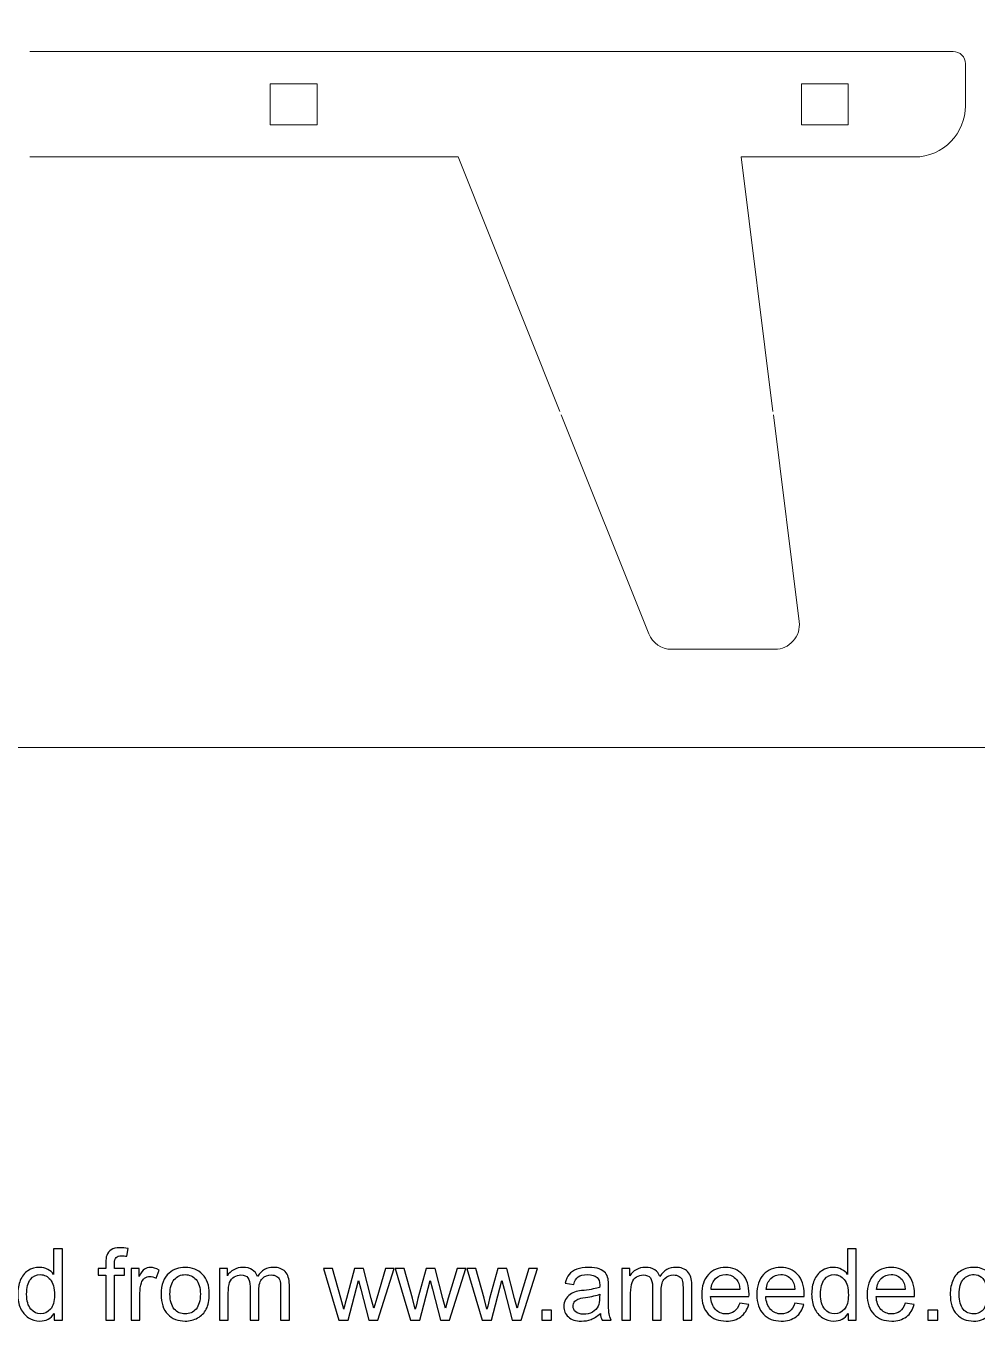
# Model space of a CAD drawing. Header units: millimetres. Extents: x -258 to 317, y -174 to 169.
# Drawn here: x 149.9 to 231.1, y -174.4 to -63.9 of the extents above; entities that cross this region are included whole.
import ezdxf

# ---------------------------------------------------------------- set-up
doc = ezdxf.new("R2010")
doc.units = ezdxf.units.MM
doc.header["$MEASUREMENT"] = 0
doc.layers.add('Layer 1', color=7, linetype='Continuous')

msp = doc.modelspace()

# ---------------------------------------------------------------- linework, layer by layer
at = {"layer": 'Layer 1', "color": 240, "lineweight": 9}
msp.add_open_spline([(69.4089, 168.5291), (69.4089, 168.5291), (309.409, 168.5291), (309.409, 168.5291), (309.409, 168.5291), (313.8151, 168.5291), (317.4089, 164.9319), (317.4089, 160.5291), (317.4089, 160.5291), (317.4089, 160.5291), (317.4089, -117.4709), (317.4089, -117.4709), (317.4089, -117.4709), (317.4089, -121.8737), (313.8117, -125.4709), (309.409, -125.4709), (309.409, -125.4709), (309.409, -125.4709), (69.4089, -125.4709), (69.4089, -125.4709), (69.4089, -125.4709), (65.0062, -125.4709), (61.409, -121.8771), (61.409, -117.4709), (61.409, -117.4709), (61.409, -117.4709), (61.409, 160.5291), (61.409, 160.5291), (61.409, 160.5291), (61.409, 164.9353), (65.0027, 168.5291), (69.4089, 168.5291)], degree=3, knots=[0, 0, 0, 0, 0.11111111, 0.11111111, 0.11111111, 0.11111111, 0.22222222, 0.22222222, 0.22222222, 0.22222222, 0.33333333, 0.33333333, 0.33333333, 0.33333333, 0.44444444, 0.44444444, 0.44444444, 0.44444444, 0.55555556, 0.55555556, 0.55555556, 0.55555556, 0.66666667, 0.66666667, 0.66666667, 0.66666667, 0.77777778, 0.77777778, 0.77777778, 0.77777778, 1, 1, 1, 1], dxfattribs=at)
at = {"layer": 'Layer 1', "color": 250, "lineweight": 9}
for points, knots in [([(213.6549, -96.8019), (213.6549, -96.8019), (210.9431, -75.107), (210.9431, -75.107), (210.9431, -75.107), (210.9431, -75.107), (225.717, -75.107), (225.717, -75.107), (225.717, -75.107), (228.2416, -75.107), (230.0885, -73.0483), (230.0885, -70.7354), (230.0885, -70.7354), (230.0885, -70.7354), (230.0885, -67.1566), (230.0885, -67.1566), (230.0885, -67.1566), (230.0885, -66.5784), (229.6163, -66.1067), (229.0387, -66.1067), (229.0387, -66.1067), (229.0387, -66.1067), (150.2385, -66.1067), (150.2385, -66.1067)], [0, 0, 0, 0, 0.14285714, 0.14285714, 0.14285714, 0.14285714, 0.28571429, 0.28571429, 0.28571429, 0.28571429, 0.42857143, 0.42857143, 0.42857143, 0.42857143, 0.57142857, 0.57142857, 0.57142857, 0.57142857, 0.71428571, 0.71428571, 0.71428571, 0.71428571, 1, 1, 1, 1]), ([(170.7551, -68.8568), (170.7551, -68.8568), (174.7551, -68.8568), (174.7551, -68.8568), (174.7551, -68.8568), (174.7551, -68.8568), (174.7551, -72.3568), (174.7551, -72.3568), (174.7551, -72.3568), (174.7551, -72.3568), (170.7551, -72.3568), (170.7551, -72.3568), (170.7551, -72.3568), (170.7551, -72.3568), (170.7551, -68.8568), (170.7551, -68.8568)], [0, 0, 0, 0, 0.2, 0.2, 0.2, 0.2, 0.4, 0.4, 0.4, 0.4, 0.6, 0.6, 0.6, 0.6, 1, 1, 1, 1]), ([(216.0886, -68.8568), (216.0886, -68.8568), (220.0886, -68.8568), (220.0886, -68.8568), (220.0886, -68.8568), (220.0886, -68.8568), (220.0886, -72.3568), (220.0886, -72.3568), (220.0886, -72.3568), (220.0886, -72.3568), (216.0886, -72.3568), (216.0886, -72.3568), (216.0886, -72.3568), (216.0886, -72.3568), (216.0886, -68.8568), (216.0886, -68.8568)], [0, 0, 0, 0, 0.2, 0.2, 0.2, 0.2, 0.4, 0.4, 0.4, 0.4, 0.6, 0.6, 0.6, 0.6, 1, 1, 1, 1]), ([(150.2385, -75.107), (150.2385, -75.107), (186.7963, -75.107), (186.7963, -75.107), (186.7963, -75.107), (186.7963, -75.107), (195.474, -96.8019), (195.474, -96.8019)], [0, 0, 0, 0, 0.33333333, 0.33333333, 0.33333333, 0.33333333, 1, 1, 1, 1]), ([(195.594, -97.1019), (195.594, -97.1019), (203.0659, -115.782), (203.0659, -115.782), (203.0659, -115.782), (203.3913, -116.5956), (204.1391, -117.1019), (205.0155, -117.1019), (205.0155, -117.1019), (205.0155, -117.1019), (213.8138, -117.1019), (213.8138, -117.1019), (213.8138, -117.1019), (214.4378, -117.1019), (214.9749, -116.8595), (215.388, -116.3917), (215.388, -116.3917), (215.801, -115.9239), (215.9747, -115.3609), (215.8974, -114.7416), (215.8974, -114.7416), (215.8974, -114.7416), (213.6924, -97.1019), (213.6924, -97.1019)], [0, 0, 0, 0, 0.14285714, 0.14285714, 0.14285714, 0.14285714, 0.28571429, 0.28571429, 0.28571429, 0.28571429, 0.42857143, 0.42857143, 0.42857143, 0.42857143, 0.57142857, 0.57142857, 0.57142857, 0.57142857, 0.71428571, 0.71428571, 0.71428571, 0.71428571, 1, 1, 1, 1])]:
    msp.add_open_spline(points, degree=3, knots=knots, dxfattribs=at)
at = {"layer": 'Layer 1', "color": 250}
for points, knots in [([(152.3224, -174.3111), (152.3224, -174.3111), (152.3224, -173.7537), (152.3224, -173.7537), (152.3224, -173.7537), (152.0445, -174.1869), (151.6352, -174.4042), (151.0948, -174.4042), (151.0948, -174.4042), (150.7448, -174.4042), (150.4231, -174.3083), (150.131, -174.115), (150.131, -174.115), (149.8375, -173.923), (149.6103, -173.6535), (149.448, -173.3092), (149.448, -173.3092), (149.2871, -172.9635), (149.2067, -172.567), (149.2067, -172.1182), (149.2067, -172.1182), (149.2067, -171.6808), (149.2801, -171.2843), (149.4254, -170.9272), (149.4254, -170.9272), (149.5722, -170.5716), (149.7909, -170.2979), (150.083, -170.1088), (150.083, -170.1088), (150.3737, -169.9183), (150.7011, -169.8237), (151.0609, -169.8237), (151.0609, -169.8237), (151.3262, -169.8237), (151.5619, -169.8802), (151.7679, -169.9917), (151.7679, -169.9917), (151.9739, -170.1032), (152.1418, -170.2499), (152.2716, -170.4291), (152.2716, -170.4291), (152.2716, -170.4291), (152.2716, -168.2489), (152.2716, -168.2489), (152.2716, -168.2489), (152.2716, -168.2489), (153.0167, -168.2489), (153.0167, -168.2489), (153.0167, -168.2489), (153.0167, -168.2489), (153.0167, -174.3111), (153.0167, -174.3111), (153.0167, -174.3111), (153.0167, -174.3111), (152.3224, -174.3111), (152.3224, -174.3111)], [0, 0, 0, 0, 0.06666667, 0.06666667, 0.06666667, 0.06666667, 0.13333333, 0.13333333, 0.13333333, 0.13333333, 0.2, 0.2, 0.2, 0.2, 0.26666667, 0.26666667, 0.26666667, 0.26666667, 0.33333333, 0.33333333, 0.33333333, 0.33333333, 0.4, 0.4, 0.4, 0.4, 0.46666667, 0.46666667, 0.46666667, 0.46666667, 0.53333333, 0.53333333, 0.53333333, 0.53333333, 0.6, 0.6, 0.6, 0.6, 0.66666667, 0.66666667, 0.66666667, 0.66666667, 0.73333333, 0.73333333, 0.73333333, 0.73333333, 0.8, 0.8, 0.8, 0.8, 0.86666667, 0.86666667, 0.86666667, 0.86666667, 1, 1, 1, 1]), ([(156.7251, -174.3111), (156.7251, -174.3111), (156.7251, -170.4926), (156.7251, -170.4926), (156.7251, -170.4926), (156.7251, -170.4926), (156.0647, -170.4926), (156.0647, -170.4926), (156.0647, -170.4926), (156.0647, -170.4926), (156.0647, -169.9169), (156.0647, -169.9169), (156.0647, -169.9169), (156.0647, -169.9169), (156.7251, -169.9169), (156.7251, -169.9169), (156.7251, -169.9169), (156.7251, -169.9169), (156.7251, -169.4512), (156.7251, -169.4512), (156.7251, -169.4512), (156.7251, -169.1563), (156.7505, -168.9376), (156.8027, -168.795), (156.8027, -168.795), (156.8747, -168.6031), (156.9989, -168.4465), (157.1795, -168.3266), (157.1795, -168.3266), (157.3587, -168.2066), (157.6113, -168.1473), (157.9358, -168.1473), (157.9358, -168.1473), (158.1461, -168.1473), (158.3775, -168.1727), (158.6315, -168.2221), (158.6315, -168.2221), (158.6315, -168.2221), (158.52, -168.8741), (158.52, -168.8741), (158.52, -168.8741), (158.3648, -168.8473), (158.2195, -168.8331), (158.0812, -168.8331), (158.0812, -168.8331), (157.8554, -168.8331), (157.696, -168.8811), (157.6014, -168.9771), (157.6014, -168.9771), (157.5083, -169.073), (157.4617, -169.2522), (157.4617, -169.5147), (157.4617, -169.5147), (157.4617, -169.5147), (157.4617, -169.9169), (157.4617, -169.9169), (157.4617, -169.9169), (157.4617, -169.9169), (158.3168, -169.9169), (158.3168, -169.9169), (158.3168, -169.9169), (158.3168, -169.9169), (158.3168, -170.4926), (158.3168, -170.4926), (158.3168, -170.4926), (158.3168, -170.4926), (157.4702, -170.4926), (157.4702, -170.4926), (157.4702, -170.4926), (157.4702, -170.4926), (157.4702, -174.3111), (157.4702, -174.3111), (157.4702, -174.3111), (157.4702, -174.3111), (156.7251, -174.3111), (156.7251, -174.3111)], [0, 0, 0, 0, 0.05, 0.05, 0.05, 0.05, 0.1, 0.1, 0.1, 0.1, 0.15, 0.15, 0.15, 0.15, 0.2, 0.2, 0.2, 0.2, 0.25, 0.25, 0.25, 0.25, 0.3, 0.3, 0.3, 0.3, 0.35, 0.35, 0.35, 0.35, 0.4, 0.4, 0.4, 0.4, 0.45, 0.45, 0.45, 0.45, 0.5, 0.5, 0.5, 0.5, 0.55, 0.55, 0.55, 0.55, 0.6, 0.6, 0.6, 0.6, 0.65, 0.65, 0.65, 0.65, 0.7, 0.7, 0.7, 0.7, 0.75, 0.75, 0.75, 0.75, 0.8, 0.8, 0.8, 0.8, 0.85, 0.85, 0.85, 0.85, 0.9, 0.9, 0.9, 0.9, 1, 1, 1, 1]), ([(220.0772, -174.3111), (220.0772, -174.3111), (220.0772, -173.7537), (220.0772, -173.7537), (220.0772, -173.7537), (219.7993, -174.1869), (219.39, -174.4042), (218.8496, -174.4042), (218.8496, -174.4042), (218.4996, -174.4042), (218.1779, -174.3083), (217.8858, -174.115), (217.8858, -174.115), (217.5923, -173.923), (217.3651, -173.6535), (217.2028, -173.3092), (217.2028, -173.3092), (217.0419, -172.9635), (216.9615, -172.567), (216.9615, -172.1182), (216.9615, -172.1182), (216.9615, -171.6808), (217.0349, -171.2843), (217.1802, -170.9272), (217.1802, -170.9272), (217.327, -170.5716), (217.5457, -170.2979), (217.8378, -170.1088), (217.8378, -170.1088), (218.1285, -169.9183), (218.4559, -169.8237), (218.8157, -169.8237), (218.8157, -169.8237), (219.081, -169.8237), (219.3167, -169.8802), (219.5227, -169.9917), (219.5227, -169.9917), (219.7287, -170.1032), (219.8966, -170.2499), (220.0264, -170.4291), (220.0264, -170.4291), (220.0264, -170.4291), (220.0264, -168.2489), (220.0264, -168.2489), (220.0264, -168.2489), (220.0264, -168.2489), (220.7715, -168.2489), (220.7715, -168.2489), (220.7715, -168.2489), (220.7715, -168.2489), (220.7715, -174.3111), (220.7715, -174.3111), (220.7715, -174.3111), (220.7715, -174.3111), (220.0772, -174.3111), (220.0772, -174.3111)], [0, 0, 0, 0, 0.06666667, 0.06666667, 0.06666667, 0.06666667, 0.13333333, 0.13333333, 0.13333333, 0.13333333, 0.2, 0.2, 0.2, 0.2, 0.26666667, 0.26666667, 0.26666667, 0.26666667, 0.33333333, 0.33333333, 0.33333333, 0.33333333, 0.4, 0.4, 0.4, 0.4, 0.46666667, 0.46666667, 0.46666667, 0.46666667, 0.53333333, 0.53333333, 0.53333333, 0.53333333, 0.6, 0.6, 0.6, 0.6, 0.66666667, 0.66666667, 0.66666667, 0.66666667, 0.73333333, 0.73333333, 0.73333333, 0.73333333, 0.8, 0.8, 0.8, 0.8, 0.86666667, 0.86666667, 0.86666667, 0.86666667, 1, 1, 1, 1]), ([(158.8911, -174.3111), (158.8911, -174.3111), (158.8911, -169.9169), (158.8911, -169.9169), (158.8911, -169.9169), (158.8911, -169.9169), (159.56, -169.9169), (159.56, -169.9169), (159.56, -169.9169), (159.56, -169.9169), (159.56, -170.59), (159.56, -170.59), (159.56, -170.59), (159.7307, -170.2781), (159.8888, -170.0721), (160.0341, -169.9733), (160.0341, -169.9733), (160.1795, -169.8731), (160.3389, -169.8237), (160.5125, -169.8237), (160.5125, -169.8237), (160.7637, -169.8237), (161.0191, -169.9028), (161.2787, -170.0594), (161.2787, -170.0594), (161.2787, -170.0594), (161.0135, -170.7466), (161.0135, -170.7466), (161.0135, -170.7466), (160.8328, -170.645), (160.6522, -170.5942), (160.4716, -170.5942), (160.4716, -170.5942), (160.3093, -170.5942), (160.164, -170.6436), (160.0356, -170.741), (160.0356, -170.741), (159.9071, -170.8383), (159.8154, -170.9738), (159.7604, -171.1474), (159.7604, -171.1474), (159.6771, -171.4113), (159.6362, -171.7005), (159.6362, -172.0152), (159.6362, -172.0152), (159.6362, -172.0152), (159.6362, -174.3111), (159.6362, -174.3111), (159.6362, -174.3111), (159.6362, -174.3111), (158.8911, -174.3111), (158.8911, -174.3111)], [0, 0, 0, 0, 0.07142857, 0.07142857, 0.07142857, 0.07142857, 0.14285714, 0.14285714, 0.14285714, 0.14285714, 0.21428571, 0.21428571, 0.21428571, 0.21428571, 0.28571429, 0.28571429, 0.28571429, 0.28571429, 0.35714286, 0.35714286, 0.35714286, 0.35714286, 0.42857143, 0.42857143, 0.42857143, 0.42857143, 0.5, 0.5, 0.5, 0.5, 0.57142857, 0.57142857, 0.57142857, 0.57142857, 0.64285714, 0.64285714, 0.64285714, 0.64285714, 0.71428571, 0.71428571, 0.71428571, 0.71428571, 0.78571429, 0.78571429, 0.78571429, 0.78571429, 0.85714286, 0.85714286, 0.85714286, 0.85714286, 1, 1, 1, 1]), ([(161.4396, -172.114), (161.4396, -171.3026), (161.6654, -170.7015), (162.1183, -170.3106), (162.1183, -170.3106), (162.4951, -169.986), (162.9566, -169.8237), (163.4998, -169.8237), (163.4998, -169.8237), (164.1024, -169.8237), (164.5963, -170.0213), (164.9801, -170.4164), (164.9801, -170.4164), (165.3625, -170.8101), (165.5544, -171.3562), (165.5544, -172.0519), (165.5544, -172.0519), (165.5544, -172.6163), (165.4698, -173.0594), (165.3004, -173.3826), (165.3004, -173.3826), (165.1311, -173.7057), (164.8841, -173.9569), (164.5596, -174.1361), (164.5596, -174.1361), (164.2364, -174.3153), (163.8822, -174.4042), (163.4998, -174.4042), (163.4998, -174.4042), (162.8846, -174.4042), (162.3879, -174.2081), (162.0083, -173.8144), (162.0083, -173.8144), (161.6287, -173.4207), (161.4396, -172.8534), (161.4396, -172.114)], [0, 0, 0, 0, 0.1, 0.1, 0.1, 0.1, 0.2, 0.2, 0.2, 0.2, 0.3, 0.3, 0.3, 0.3, 0.4, 0.4, 0.4, 0.4, 0.5, 0.5, 0.5, 0.5, 0.6, 0.6, 0.6, 0.6, 0.7, 0.7, 0.7, 0.7, 0.8, 0.8, 0.8, 0.8, 1, 1, 1, 1]), ([(166.4279, -174.3111), (166.4279, -174.3111), (166.4279, -169.9169), (166.4279, -169.9169), (166.4279, -169.9169), (166.4279, -169.9169), (167.0968, -169.9169), (167.0968, -169.9169), (167.0968, -169.9169), (167.0968, -169.9169), (167.0968, -170.5378), (167.0968, -170.5378), (167.0968, -170.5378), (167.2336, -170.3233), (167.4171, -170.1497), (167.6457, -170.0199), (167.6457, -170.0199), (167.8743, -169.8887), (168.1339, -169.8237), (168.426, -169.8237), (168.426, -169.8237), (168.7506, -169.8237), (169.0173, -169.8915), (169.2247, -170.0255), (169.2247, -170.0255), (169.4322, -170.161), (169.5789, -170.3487), (169.6636, -170.5914), (169.6636, -170.5914), (170.0135, -170.0792), (170.4665, -169.8237), (171.0253, -169.8237), (171.0253, -169.8237), (171.4628, -169.8237), (171.8, -169.9437), (172.0343, -170.185), (172.0343, -170.185), (172.2699, -170.4263), (172.3885, -170.7974), (172.3885, -171.2984), (172.3885, -171.2984), (172.3885, -171.2984), (172.3885, -174.3111), (172.3885, -174.3111), (172.3885, -174.3111), (172.3885, -174.3111), (171.6434, -174.3111), (171.6434, -174.3111), (171.6434, -174.3111), (171.6434, -174.3111), (171.6434, -171.5453), (171.6434, -171.5453), (171.6434, -171.5453), (171.6434, -171.249), (171.618, -171.0345), (171.57, -170.9033), (171.57, -170.9033), (171.522, -170.772), (171.4345, -170.6676), (171.3061, -170.5872), (171.3061, -170.5872), (171.1791, -170.5067), (171.0296, -170.4672), (170.8588, -170.4672), (170.8588, -170.4672), (170.5484, -170.4672), (170.2915, -170.5702), (170.0869, -170.7748), (170.0869, -170.7748), (169.8823, -170.9809), (169.7807, -171.3097), (169.7807, -171.7612), (169.7807, -171.7612), (169.7807, -171.7612), (169.7807, -174.3111), (169.7807, -174.3111), (169.7807, -174.3111), (169.7807, -174.3111), (169.0356, -174.3111), (169.0356, -174.3111), (169.0356, -174.3111), (169.0356, -174.3111), (169.0356, -171.4592), (169.0356, -171.4592), (169.0356, -171.4592), (169.0356, -171.129), (168.975, -170.8807), (168.8536, -170.7156), (168.8536, -170.7156), (168.7323, -170.5505), (168.5333, -170.4672), (168.2581, -170.4672), (168.2581, -170.4672), (168.0493, -170.4672), (167.856, -170.5223), (167.6782, -170.6323), (167.6782, -170.6323), (167.5004, -170.7424), (167.3719, -170.9033), (167.2915, -171.1163), (167.2915, -171.1163), (167.2125, -171.328), (167.173, -171.6342), (167.173, -172.0336), (167.173, -172.0336), (167.173, -172.0336), (167.173, -174.3111), (167.173, -174.3111), (167.173, -174.3111), (167.173, -174.3111), (166.4279, -174.3111), (166.4279, -174.3111)], [0, 0, 0, 0, 0.03448276, 0.03448276, 0.03448276, 0.03448276, 0.06896552, 0.06896552, 0.06896552, 0.06896552, 0.10344828, 0.10344828, 0.10344828, 0.10344828, 0.13793103, 0.13793103, 0.13793103, 0.13793103, 0.17241379, 0.17241379, 0.17241379, 0.17241379, 0.20689655, 0.20689655, 0.20689655, 0.20689655, 0.24137931, 0.24137931, 0.24137931, 0.24137931, 0.27586207, 0.27586207, 0.27586207, 0.27586207, 0.31034483, 0.31034483, 0.31034483, 0.31034483, 0.34482759, 0.34482759, 0.34482759, 0.34482759, 0.37931034, 0.37931034, 0.37931034, 0.37931034, 0.4137931, 0.4137931, 0.4137931, 0.4137931, 0.44827586, 0.44827586, 0.44827586, 0.44827586, 0.48275862, 0.48275862, 0.48275862, 0.48275862, 0.51724138, 0.51724138, 0.51724138, 0.51724138, 0.55172414, 0.55172414, 0.55172414, 0.55172414, 0.5862069, 0.5862069, 0.5862069, 0.5862069, 0.62068966, 0.62068966, 0.62068966, 0.62068966, 0.65517241, 0.65517241, 0.65517241, 0.65517241, 0.68965517, 0.68965517, 0.68965517, 0.68965517, 0.72413793, 0.72413793, 0.72413793, 0.72413793, 0.75862069, 0.75862069, 0.75862069, 0.75862069, 0.79310345, 0.79310345, 0.79310345, 0.79310345, 0.82758621, 0.82758621, 0.82758621, 0.82758621, 0.86206897, 0.86206897, 0.86206897, 0.86206897, 0.89655172, 0.89655172, 0.89655172, 0.89655172, 0.93103448, 0.93103448, 0.93103448, 0.93103448, 1, 1, 1, 1]), ([(176.6232, -174.3111), (176.6232, -174.3111), (175.2954, -169.9169), (175.2954, -169.9169), (175.2954, -169.9169), (175.2954, -169.9169), (176.0743, -169.9169), (176.0743, -169.9169), (176.0743, -169.9169), (176.0743, -169.9169), (176.7756, -172.4527), (176.7756, -172.4527), (176.7756, -172.4527), (176.7756, -172.4527), (177.024, -173.3967), (177.024, -173.3967), (177.024, -173.3967), (177.0339, -173.3501), (177.1101, -173.0482), (177.2512, -172.4908), (177.2512, -172.4908), (177.2512, -172.4908), (177.9469, -169.9169), (177.9469, -169.9169), (177.9469, -169.9169), (177.9469, -169.9169), (178.7103, -169.9169), (178.7103, -169.9169), (178.7103, -169.9169), (178.7103, -169.9169), (179.3721, -172.4682), (179.3721, -172.4682), (179.3721, -172.4682), (179.3721, -172.4682), (179.588, -173.305), (179.588, -173.305), (179.588, -173.305), (179.588, -173.305), (179.8406, -172.4569), (179.8406, -172.4569), (179.8406, -172.4569), (179.8406, -172.4569), (180.5998, -169.9169), (180.5998, -169.9169), (180.5998, -169.9169), (180.5998, -169.9169), (181.3237, -169.9169), (181.3237, -169.9169), (181.3237, -169.9169), (181.3237, -169.9169), (179.945, -174.3111), (179.945, -174.3111), (179.945, -174.3111), (179.945, -174.3111), (179.1745, -174.3111), (179.1745, -174.3111), (179.1745, -174.3111), (179.1745, -174.3111), (178.4774, -171.6822), (178.4774, -171.6822), (178.4774, -171.6822), (178.4774, -171.6822), (178.301, -170.9301), (178.301, -170.9301), (178.301, -170.9301), (178.301, -170.9301), (177.412, -174.3111), (177.412, -174.3111), (177.412, -174.3111), (177.412, -174.3111), (176.6232, -174.3111), (176.6232, -174.3111)], [0, 0, 0, 0, 0.05263158, 0.05263158, 0.05263158, 0.05263158, 0.10526316, 0.10526316, 0.10526316, 0.10526316, 0.15789474, 0.15789474, 0.15789474, 0.15789474, 0.21052632, 0.21052632, 0.21052632, 0.21052632, 0.26315789, 0.26315789, 0.26315789, 0.26315789, 0.31578947, 0.31578947, 0.31578947, 0.31578947, 0.36842105, 0.36842105, 0.36842105, 0.36842105, 0.42105263, 0.42105263, 0.42105263, 0.42105263, 0.47368421, 0.47368421, 0.47368421, 0.47368421, 0.52631579, 0.52631579, 0.52631579, 0.52631579, 0.57894737, 0.57894737, 0.57894737, 0.57894737, 0.63157895, 0.63157895, 0.63157895, 0.63157895, 0.68421053, 0.68421053, 0.68421053, 0.68421053, 0.73684211, 0.73684211, 0.73684211, 0.73684211, 0.78947368, 0.78947368, 0.78947368, 0.78947368, 0.84210526, 0.84210526, 0.84210526, 0.84210526, 0.89473684, 0.89473684, 0.89473684, 0.89473684, 1, 1, 1, 1]), ([(182.7376, -174.3111), (182.7376, -174.3111), (181.4098, -169.9169), (181.4098, -169.9169), (181.4098, -169.9169), (181.4098, -169.9169), (182.1887, -169.9169), (182.1887, -169.9169), (182.1887, -169.9169), (182.1887, -169.9169), (182.89, -172.4527), (182.89, -172.4527), (182.89, -172.4527), (182.89, -172.4527), (183.1384, -173.3967), (183.1384, -173.3967), (183.1384, -173.3967), (183.1483, -173.3501), (183.2245, -173.0482), (183.3656, -172.4908), (183.3656, -172.4908), (183.3656, -172.4908), (184.0613, -169.9169), (184.0613, -169.9169), (184.0613, -169.9169), (184.0613, -169.9169), (184.8247, -169.9169), (184.8247, -169.9169), (184.8247, -169.9169), (184.8247, -169.9169), (185.4865, -172.4682), (185.4865, -172.4682), (185.4865, -172.4682), (185.4865, -172.4682), (185.7024, -173.305), (185.7024, -173.305), (185.7024, -173.305), (185.7024, -173.305), (185.955, -172.4569), (185.955, -172.4569), (185.955, -172.4569), (185.955, -172.4569), (186.7142, -169.9169), (186.7142, -169.9169), (186.7142, -169.9169), (186.7142, -169.9169), (187.4381, -169.9169), (187.4381, -169.9169), (187.4381, -169.9169), (187.4381, -169.9169), (186.0594, -174.3111), (186.0594, -174.3111), (186.0594, -174.3111), (186.0594, -174.3111), (185.2889, -174.3111), (185.2889, -174.3111), (185.2889, -174.3111), (185.2889, -174.3111), (184.5918, -171.6822), (184.5918, -171.6822), (184.5918, -171.6822), (184.5918, -171.6822), (184.4154, -170.9301), (184.4154, -170.9301), (184.4154, -170.9301), (184.4154, -170.9301), (183.5264, -174.3111), (183.5264, -174.3111), (183.5264, -174.3111), (183.5264, -174.3111), (182.7376, -174.3111), (182.7376, -174.3111)], [0, 0, 0, 0, 0.05263158, 0.05263158, 0.05263158, 0.05263158, 0.10526316, 0.10526316, 0.10526316, 0.10526316, 0.15789474, 0.15789474, 0.15789474, 0.15789474, 0.21052632, 0.21052632, 0.21052632, 0.21052632, 0.26315789, 0.26315789, 0.26315789, 0.26315789, 0.31578947, 0.31578947, 0.31578947, 0.31578947, 0.36842105, 0.36842105, 0.36842105, 0.36842105, 0.42105263, 0.42105263, 0.42105263, 0.42105263, 0.47368421, 0.47368421, 0.47368421, 0.47368421, 0.52631579, 0.52631579, 0.52631579, 0.52631579, 0.57894737, 0.57894737, 0.57894737, 0.57894737, 0.63157895, 0.63157895, 0.63157895, 0.63157895, 0.68421053, 0.68421053, 0.68421053, 0.68421053, 0.73684211, 0.73684211, 0.73684211, 0.73684211, 0.78947368, 0.78947368, 0.78947368, 0.78947368, 0.84210526, 0.84210526, 0.84210526, 0.84210526, 0.89473684, 0.89473684, 0.89473684, 0.89473684, 1, 1, 1, 1]), ([(188.852, -174.3111), (188.852, -174.3111), (187.5242, -169.9169), (187.5242, -169.9169), (187.5242, -169.9169), (187.5242, -169.9169), (188.3031, -169.9169), (188.3031, -169.9169), (188.3031, -169.9169), (188.3031, -169.9169), (189.0044, -172.4527), (189.0044, -172.4527), (189.0044, -172.4527), (189.0044, -172.4527), (189.2528, -173.3967), (189.2528, -173.3967), (189.2528, -173.3967), (189.2627, -173.3501), (189.3389, -173.0482), (189.48, -172.4908), (189.48, -172.4908), (189.48, -172.4908), (190.1757, -169.9169), (190.1757, -169.9169), (190.1757, -169.9169), (190.1757, -169.9169), (190.9391, -169.9169), (190.9391, -169.9169), (190.9391, -169.9169), (190.9391, -169.9169), (191.6009, -172.4682), (191.6009, -172.4682), (191.6009, -172.4682), (191.6009, -172.4682), (191.8168, -173.305), (191.8168, -173.305), (191.8168, -173.305), (191.8168, -173.305), (192.0694, -172.4569), (192.0694, -172.4569), (192.0694, -172.4569), (192.0694, -172.4569), (192.8286, -169.9169), (192.8286, -169.9169), (192.8286, -169.9169), (192.8286, -169.9169), (193.5525, -169.9169), (193.5525, -169.9169), (193.5525, -169.9169), (193.5525, -169.9169), (192.1738, -174.3111), (192.1738, -174.3111), (192.1738, -174.3111), (192.1738, -174.3111), (191.4033, -174.3111), (191.4033, -174.3111), (191.4033, -174.3111), (191.4033, -174.3111), (190.7062, -171.6822), (190.7062, -171.6822), (190.7062, -171.6822), (190.7062, -171.6822), (190.5298, -170.9301), (190.5298, -170.9301), (190.5298, -170.9301), (190.5298, -170.9301), (189.6408, -174.3111), (189.6408, -174.3111), (189.6408, -174.3111), (189.6408, -174.3111), (188.852, -174.3111), (188.852, -174.3111)], [0, 0, 0, 0, 0.05263158, 0.05263158, 0.05263158, 0.05263158, 0.10526316, 0.10526316, 0.10526316, 0.10526316, 0.15789474, 0.15789474, 0.15789474, 0.15789474, 0.21052632, 0.21052632, 0.21052632, 0.21052632, 0.26315789, 0.26315789, 0.26315789, 0.26315789, 0.31578947, 0.31578947, 0.31578947, 0.31578947, 0.36842105, 0.36842105, 0.36842105, 0.36842105, 0.42105263, 0.42105263, 0.42105263, 0.42105263, 0.47368421, 0.47368421, 0.47368421, 0.47368421, 0.52631579, 0.52631579, 0.52631579, 0.52631579, 0.57894737, 0.57894737, 0.57894737, 0.57894737, 0.63157895, 0.63157895, 0.63157895, 0.63157895, 0.68421053, 0.68421053, 0.68421053, 0.68421053, 0.73684211, 0.73684211, 0.73684211, 0.73684211, 0.78947368, 0.78947368, 0.78947368, 0.78947368, 0.84210526, 0.84210526, 0.84210526, 0.84210526, 0.89473684, 0.89473684, 0.89473684, 0.89473684, 1, 1, 1, 1]), ([(198.9316, -173.7608), (198.655, -173.9964), (198.3883, -174.1615), (198.1329, -174.2589), (198.1329, -174.2589), (197.8775, -174.3563), (197.6038, -174.4042), (197.3102, -174.4042), (197.3102, -174.4042), (196.8276, -174.4042), (196.4565, -174.2871), (196.1969, -174.0515), (196.1969, -174.0515), (195.9372, -173.8172), (195.8074, -173.5166), (195.8074, -173.1512), (195.8074, -173.1512), (195.8074, -172.9367), (195.8568, -172.7405), (195.9542, -172.5627), (195.9542, -172.5627), (196.0529, -172.3849), (196.1813, -172.2438), (196.3394, -172.1366), (196.3394, -172.1366), (196.4988, -172.0293), (196.6766, -171.9475), (196.8756, -171.8924), (196.8756, -171.8924), (197.0224, -171.8543), (197.2439, -171.8177), (197.5388, -171.781), (197.5388, -171.781), (198.14, -171.7104), (198.5845, -171.6243), (198.8681, -171.5256), (198.8681, -171.5256), (198.8709, -171.424), (198.8723, -171.359), (198.8723, -171.3322), (198.8723, -171.3322), (198.8723, -171.0303), (198.8018, -170.8172), (198.6607, -170.693), (198.6607, -170.693), (198.4702, -170.5251), (198.1865, -170.4418), (197.8112, -170.4418), (197.8112, -170.4418), (197.4598, -170.4418), (197.2002, -170.5039), (197.0337, -170.6267), (197.0337, -170.6267), (196.8657, -170.7494), (196.743, -170.9668), (196.6625, -171.28), (196.6625, -171.28), (196.6625, -171.28), (195.9344, -171.1784), (195.9344, -171.1784), (195.9344, -171.1784), (196.0007, -170.8666), (196.1094, -170.614), (196.2618, -170.4221), (196.2618, -170.4221), (196.4142, -170.2302), (196.6343, -170.0834), (196.9222, -169.979), (196.9222, -169.979), (197.2086, -169.876), (197.5431, -169.8237), (197.9213, -169.8237), (197.9213, -169.8237), (198.2966, -169.8237), (198.6028, -169.8675), (198.8385, -169.9564), (198.8385, -169.9564), (199.0727, -170.0453), (199.2463, -170.1554), (199.3564, -170.2894), (199.3564, -170.2894), (199.4664, -170.4235), (199.544, -170.5928), (199.5892, -170.7974), (199.5892, -170.7974), (199.6132, -170.9244), (199.6259, -171.153), (199.6259, -171.4818), (199.6259, -171.4818), (199.6259, -171.4818), (199.6259, -172.4696), (199.6259, -172.4696), (199.6259, -172.4696), (199.6259, -173.1596), (199.6414, -173.5957), (199.6724, -173.7805), (199.6724, -173.7805), (199.7021, -173.9654), (199.7642, -174.1418), (199.8545, -174.3111), (199.8545, -174.3111), (199.8545, -174.3111), (199.0755, -174.3111), (199.0755, -174.3111), (199.0755, -174.3111), (199.0008, -174.1545), (198.9528, -173.971), (198.9316, -173.7608)], [0, 0, 0, 0, 0.03571429, 0.03571429, 0.03571429, 0.03571429, 0.07142857, 0.07142857, 0.07142857, 0.07142857, 0.10714286, 0.10714286, 0.10714286, 0.10714286, 0.14285714, 0.14285714, 0.14285714, 0.14285714, 0.17857143, 0.17857143, 0.17857143, 0.17857143, 0.21428571, 0.21428571, 0.21428571, 0.21428571, 0.25, 0.25, 0.25, 0.25, 0.28571429, 0.28571429, 0.28571429, 0.28571429, 0.32142857, 0.32142857, 0.32142857, 0.32142857, 0.35714286, 0.35714286, 0.35714286, 0.35714286, 0.39285714, 0.39285714, 0.39285714, 0.39285714, 0.42857143, 0.42857143, 0.42857143, 0.42857143, 0.46428571, 0.46428571, 0.46428571, 0.46428571, 0.5, 0.5, 0.5, 0.5, 0.53571429, 0.53571429, 0.53571429, 0.53571429, 0.57142857, 0.57142857, 0.57142857, 0.57142857, 0.60714286, 0.60714286, 0.60714286, 0.60714286, 0.64285714, 0.64285714, 0.64285714, 0.64285714, 0.67857143, 0.67857143, 0.67857143, 0.67857143, 0.71428571, 0.71428571, 0.71428571, 0.71428571, 0.75, 0.75, 0.75, 0.75, 0.78571429, 0.78571429, 0.78571429, 0.78571429, 0.82142857, 0.82142857, 0.82142857, 0.82142857, 0.85714286, 0.85714286, 0.85714286, 0.85714286, 0.89285714, 0.89285714, 0.89285714, 0.89285714, 0.92857143, 0.92857143, 0.92857143, 0.92857143, 1, 1, 1, 1]), ([(200.7703, -174.3111), (200.7703, -174.3111), (200.7703, -169.9169), (200.7703, -169.9169), (200.7703, -169.9169), (200.7703, -169.9169), (201.4392, -169.9169), (201.4392, -169.9169), (201.4392, -169.9169), (201.4392, -169.9169), (201.4392, -170.5378), (201.4392, -170.5378), (201.4392, -170.5378), (201.576, -170.3233), (201.7595, -170.1497), (201.9881, -170.0199), (201.9881, -170.0199), (202.2167, -169.8887), (202.4763, -169.8237), (202.7684, -169.8237), (202.7684, -169.8237), (203.093, -169.8237), (203.3597, -169.8915), (203.5671, -170.0255), (203.5671, -170.0255), (203.7746, -170.161), (203.9213, -170.3487), (204.006, -170.5914), (204.006, -170.5914), (204.3559, -170.0792), (204.8089, -169.8237), (205.3677, -169.8237), (205.3677, -169.8237), (205.8052, -169.8237), (206.1424, -169.9437), (206.3767, -170.185), (206.3767, -170.185), (206.6123, -170.4263), (206.7309, -170.7974), (206.7309, -171.2984), (206.7309, -171.2984), (206.7309, -171.2984), (206.7309, -174.3111), (206.7309, -174.3111), (206.7309, -174.3111), (206.7309, -174.3111), (205.9858, -174.3111), (205.9858, -174.3111), (205.9858, -174.3111), (205.9858, -174.3111), (205.9858, -171.5453), (205.9858, -171.5453), (205.9858, -171.5453), (205.9858, -171.249), (205.9604, -171.0345), (205.9124, -170.9033), (205.9124, -170.9033), (205.8644, -170.772), (205.7769, -170.6676), (205.6485, -170.5872), (205.6485, -170.5872), (205.5215, -170.5067), (205.372, -170.4672), (205.2012, -170.4672), (205.2012, -170.4672), (204.8908, -170.4672), (204.6339, -170.5702), (204.4293, -170.7748), (204.4293, -170.7748), (204.2247, -170.9809), (204.1231, -171.3097), (204.1231, -171.7612), (204.1231, -171.7612), (204.1231, -171.7612), (204.1231, -174.3111), (204.1231, -174.3111), (204.1231, -174.3111), (204.1231, -174.3111), (203.378, -174.3111), (203.378, -174.3111), (203.378, -174.3111), (203.378, -174.3111), (203.378, -171.4592), (203.378, -171.4592), (203.378, -171.4592), (203.378, -171.129), (203.3174, -170.8807), (203.196, -170.7156), (203.196, -170.7156), (203.0747, -170.5505), (202.8757, -170.4672), (202.6005, -170.4672), (202.6005, -170.4672), (202.3917, -170.4672), (202.1984, -170.5223), (202.0206, -170.6323), (202.0206, -170.6323), (201.8428, -170.7424), (201.7143, -170.9033), (201.6339, -171.1163), (201.6339, -171.1163), (201.5549, -171.328), (201.5154, -171.6342), (201.5154, -172.0336), (201.5154, -172.0336), (201.5154, -172.0336), (201.5154, -174.3111), (201.5154, -174.3111), (201.5154, -174.3111), (201.5154, -174.3111), (200.7703, -174.3111), (200.7703, -174.3111)], [0, 0, 0, 0, 0.03448276, 0.03448276, 0.03448276, 0.03448276, 0.06896552, 0.06896552, 0.06896552, 0.06896552, 0.10344828, 0.10344828, 0.10344828, 0.10344828, 0.13793103, 0.13793103, 0.13793103, 0.13793103, 0.17241379, 0.17241379, 0.17241379, 0.17241379, 0.20689655, 0.20689655, 0.20689655, 0.20689655, 0.24137931, 0.24137931, 0.24137931, 0.24137931, 0.27586207, 0.27586207, 0.27586207, 0.27586207, 0.31034483, 0.31034483, 0.31034483, 0.31034483, 0.34482759, 0.34482759, 0.34482759, 0.34482759, 0.37931034, 0.37931034, 0.37931034, 0.37931034, 0.4137931, 0.4137931, 0.4137931, 0.4137931, 0.44827586, 0.44827586, 0.44827586, 0.44827586, 0.48275862, 0.48275862, 0.48275862, 0.48275862, 0.51724138, 0.51724138, 0.51724138, 0.51724138, 0.55172414, 0.55172414, 0.55172414, 0.55172414, 0.5862069, 0.5862069, 0.5862069, 0.5862069, 0.62068966, 0.62068966, 0.62068966, 0.62068966, 0.65517241, 0.65517241, 0.65517241, 0.65517241, 0.68965517, 0.68965517, 0.68965517, 0.68965517, 0.72413793, 0.72413793, 0.72413793, 0.72413793, 0.75862069, 0.75862069, 0.75862069, 0.75862069, 0.79310345, 0.79310345, 0.79310345, 0.79310345, 0.82758621, 0.82758621, 0.82758621, 0.82758621, 0.86206897, 0.86206897, 0.86206897, 0.86206897, 0.89655172, 0.89655172, 0.89655172, 0.89655172, 0.93103448, 0.93103448, 0.93103448, 0.93103448, 1, 1, 1, 1]), ([(210.8203, -172.8887), (210.8203, -172.8887), (211.5908, -172.9903), (211.5908, -172.9903), (211.5908, -172.9903), (211.4708, -173.4376), (211.2465, -173.7862), (210.9191, -174.0331), (210.9191, -174.0331), (210.5917, -174.2801), (210.174, -174.4042), (209.6646, -174.4042), (209.6646, -174.4042), (209.024, -174.4042), (208.516, -174.2067), (208.1406, -173.8116), (208.1406, -173.8116), (207.7652, -173.4179), (207.5776, -172.8633), (207.5776, -172.1507), (207.5776, -172.1507), (207.5776, -171.4141), (207.7667, -170.8412), (208.1462, -170.4348), (208.1462, -170.4348), (208.5258, -170.0269), (209.0183, -169.8237), (209.6237, -169.8237), (209.6237, -169.8237), (210.2093, -169.8237), (210.6877, -170.0227), (211.0588, -170.4221), (211.0588, -170.4221), (211.4299, -170.8214), (211.6162, -171.383), (211.6162, -172.1069), (211.6162, -172.1069), (211.6162, -172.1507), (211.6148, -172.217), (211.612, -172.3045), (211.612, -172.3045), (211.612, -172.3045), (208.3396, -172.3045), (208.3396, -172.3045), (208.3396, -172.3045), (208.3678, -172.7857), (208.5033, -173.1554), (208.7488, -173.4108), (208.7488, -173.4108), (208.9929, -173.6662), (209.2991, -173.7946), (209.6646, -173.7946), (209.6646, -173.7946), (209.937, -173.7946), (210.1698, -173.7227), (210.3617, -173.5787), (210.3617, -173.5787), (210.555, -173.4348), (210.7074, -173.2048), (210.8203, -172.8887)], [0, 0, 0, 0, 0.0625, 0.0625, 0.0625, 0.0625, 0.125, 0.125, 0.125, 0.125, 0.1875, 0.1875, 0.1875, 0.1875, 0.25, 0.25, 0.25, 0.25, 0.3125, 0.3125, 0.3125, 0.3125, 0.375, 0.375, 0.375, 0.375, 0.4375, 0.4375, 0.4375, 0.4375, 0.5, 0.5, 0.5, 0.5, 0.5625, 0.5625, 0.5625, 0.5625, 0.625, 0.625, 0.625, 0.625, 0.6875, 0.6875, 0.6875, 0.6875, 0.75, 0.75, 0.75, 0.75, 0.8125, 0.8125, 0.8125, 0.8125, 0.875, 0.875, 0.875, 0.875, 1, 1, 1, 1]), ([(215.5292, -172.8887), (215.5292, -172.8887), (216.2997, -172.9903), (216.2997, -172.9903), (216.2997, -172.9903), (216.1797, -173.4376), (215.9554, -173.7862), (215.628, -174.0331), (215.628, -174.0331), (215.3006, -174.2801), (214.8829, -174.4042), (214.3735, -174.4042), (214.3735, -174.4042), (213.7329, -174.4042), (213.2249, -174.2067), (212.8495, -173.8116), (212.8495, -173.8116), (212.4741, -173.4179), (212.2865, -172.8633), (212.2865, -172.1507), (212.2865, -172.1507), (212.2865, -171.4141), (212.4756, -170.8412), (212.8551, -170.4348), (212.8551, -170.4348), (213.2347, -170.0269), (213.7272, -169.8237), (214.3326, -169.8237), (214.3326, -169.8237), (214.9182, -169.8237), (215.3966, -170.0227), (215.7677, -170.4221), (215.7677, -170.4221), (216.1388, -170.8214), (216.3251, -171.383), (216.3251, -172.1069), (216.3251, -172.1069), (216.3251, -172.1507), (216.3237, -172.217), (216.3209, -172.3045), (216.3209, -172.3045), (216.3209, -172.3045), (213.0485, -172.3045), (213.0485, -172.3045), (213.0485, -172.3045), (213.0767, -172.7857), (213.2122, -173.1554), (213.4577, -173.4108), (213.4577, -173.4108), (213.7018, -173.6662), (214.008, -173.7946), (214.3735, -173.7946), (214.3735, -173.7946), (214.6459, -173.7946), (214.8787, -173.7227), (215.0706, -173.5787), (215.0706, -173.5787), (215.2639, -173.4348), (215.4163, -173.2048), (215.5292, -172.8887)], [0, 0, 0, 0, 0.0625, 0.0625, 0.0625, 0.0625, 0.125, 0.125, 0.125, 0.125, 0.1875, 0.1875, 0.1875, 0.1875, 0.25, 0.25, 0.25, 0.25, 0.3125, 0.3125, 0.3125, 0.3125, 0.375, 0.375, 0.375, 0.375, 0.4375, 0.4375, 0.4375, 0.4375, 0.5, 0.5, 0.5, 0.5, 0.5625, 0.5625, 0.5625, 0.5625, 0.625, 0.625, 0.625, 0.625, 0.6875, 0.6875, 0.6875, 0.6875, 0.75, 0.75, 0.75, 0.75, 0.8125, 0.8125, 0.8125, 0.8125, 0.875, 0.875, 0.875, 0.875, 1, 1, 1, 1]), ([(224.947, -172.8887), (224.947, -172.8887), (225.7175, -172.9903), (225.7175, -172.9903), (225.7175, -172.9903), (225.5975, -173.4376), (225.3732, -173.7862), (225.0458, -174.0331), (225.0458, -174.0331), (224.7184, -174.2801), (224.3007, -174.4042), (223.7913, -174.4042), (223.7913, -174.4042), (223.1507, -174.4042), (222.6427, -174.2067), (222.2673, -173.8116), (222.2673, -173.8116), (221.8919, -173.4179), (221.7043, -172.8633), (221.7043, -172.1507), (221.7043, -172.1507), (221.7043, -171.4141), (221.8934, -170.8412), (222.2729, -170.4348), (222.2729, -170.4348), (222.6525, -170.0269), (223.145, -169.8237), (223.7504, -169.8237), (223.7504, -169.8237), (224.336, -169.8237), (224.8144, -170.0227), (225.1855, -170.4221), (225.1855, -170.4221), (225.5566, -170.8214), (225.7429, -171.383), (225.7429, -172.1069), (225.7429, -172.1069), (225.7429, -172.1507), (225.7415, -172.217), (225.7387, -172.3045), (225.7387, -172.3045), (225.7387, -172.3045), (222.4663, -172.3045), (222.4663, -172.3045), (222.4663, -172.3045), (222.4945, -172.7857), (222.63, -173.1554), (222.8755, -173.4108), (222.8755, -173.4108), (223.1196, -173.6662), (223.4258, -173.7946), (223.7913, -173.7946), (223.7913, -173.7946), (224.0637, -173.7946), (224.2965, -173.7227), (224.4884, -173.5787), (224.4884, -173.5787), (224.6817, -173.4348), (224.8341, -173.2048), (224.947, -172.8887)], [0, 0, 0, 0, 0.0625, 0.0625, 0.0625, 0.0625, 0.125, 0.125, 0.125, 0.125, 0.1875, 0.1875, 0.1875, 0.1875, 0.25, 0.25, 0.25, 0.25, 0.3125, 0.3125, 0.3125, 0.3125, 0.375, 0.375, 0.375, 0.375, 0.4375, 0.4375, 0.4375, 0.4375, 0.5, 0.5, 0.5, 0.5, 0.5625, 0.5625, 0.5625, 0.5625, 0.625, 0.625, 0.625, 0.625, 0.6875, 0.6875, 0.6875, 0.6875, 0.75, 0.75, 0.75, 0.75, 0.8125, 0.8125, 0.8125, 0.8125, 0.875, 0.875, 0.875, 0.875, 1, 1, 1, 1]), ([(231.8812, -172.7024), (231.8812, -172.7024), (232.6093, -172.804), (232.6093, -172.804), (232.6093, -172.804), (232.5289, -173.305), (232.3257, -173.6959), (231.9969, -173.9795), (231.9969, -173.9795), (231.6681, -174.2631), (231.2631, -174.4042), (230.7848, -174.4042), (230.7848, -174.4042), (230.1851, -174.4042), (229.7024, -174.2081), (229.3384, -173.8158), (229.3384, -173.8158), (228.9729, -173.4235), (228.7909, -172.8619), (228.7909, -172.1309), (228.7909, -172.1309), (228.7909, -171.6568), (228.8699, -171.2433), (229.0265, -170.8877), (229.0265, -170.8877), (229.1832, -170.5335), (229.4216, -170.2668), (229.7434, -170.0905), (229.7434, -170.0905), (230.0637, -169.9126), (230.4122, -169.8237), (230.7904, -169.8237), (230.7904, -169.8237), (231.266, -169.8237), (231.6568, -169.9437), (231.9588, -170.185), (231.9588, -170.185), (232.2622, -170.4263), (232.4569, -170.7692), (232.5416, -171.2123), (232.5416, -171.2123), (232.5416, -171.2123), (231.8219, -171.3224), (231.8219, -171.3224), (231.8219, -171.3224), (231.7528, -171.0274), (231.6314, -170.8059), (231.4551, -170.6563), (231.4551, -170.6563), (231.2801, -170.5081), (231.0684, -170.4334), (230.8201, -170.4334), (230.8201, -170.4334), (230.4447, -170.4334), (230.1399, -170.5674), (229.9042, -170.8355), (229.9042, -170.8355), (229.67, -171.105), (229.5529, -171.5284), (229.5529, -172.1098), (229.5529, -172.1098), (229.5529, -172.6996), (229.6658, -173.1272), (229.8915, -173.3939), (229.8915, -173.3939), (230.1187, -173.6606), (230.4137, -173.7946), (230.7763, -173.7946), (230.7763, -173.7946), (231.0698, -173.7946), (231.3139, -173.7057), (231.5087, -173.5265), (231.5087, -173.5265), (231.7048, -173.3487), (231.829, -173.0736), (231.8812, -172.7024)], [0, 0, 0, 0, 0.05, 0.05, 0.05, 0.05, 0.1, 0.1, 0.1, 0.1, 0.15, 0.15, 0.15, 0.15, 0.2, 0.2, 0.2, 0.2, 0.25, 0.25, 0.25, 0.25, 0.3, 0.3, 0.3, 0.3, 0.35, 0.35, 0.35, 0.35, 0.4, 0.4, 0.4, 0.4, 0.45, 0.45, 0.45, 0.45, 0.5, 0.5, 0.5, 0.5, 0.55, 0.55, 0.55, 0.55, 0.6, 0.6, 0.6, 0.6, 0.65, 0.65, 0.65, 0.65, 0.7, 0.7, 0.7, 0.7, 0.75, 0.75, 0.75, 0.75, 0.8, 0.8, 0.8, 0.8, 0.85, 0.85, 0.85, 0.85, 0.9, 0.9, 0.9, 0.9, 1, 1, 1, 1]), ([(149.9687, -172.1196), (149.9687, -172.6813), (150.0872, -173.1004), (150.3257, -173.3784), (150.3257, -173.3784), (150.5628, -173.6563), (150.8436, -173.7946), (151.1667, -173.7946), (151.1667, -173.7946), (151.4927, -173.7946), (151.7693, -173.662), (151.9979, -173.3967), (151.9979, -173.3967), (152.2251, -173.1314), (152.3394, -172.7264), (152.3394, -172.1817), (152.3394, -172.1817), (152.3394, -171.5834), (152.2237, -171.1431), (151.9908, -170.8623), (151.9908, -170.8623), (151.7594, -170.5815), (151.473, -170.4418), (151.1329, -170.4418), (151.1329, -170.4418), (150.8013, -170.4418), (150.5247, -170.5759), (150.3017, -170.8454), (150.3017, -170.8454), (150.0802, -171.1149), (149.9687, -171.5397), (149.9687, -172.1196)], [0, 0, 0, 0, 0.11111111, 0.11111111, 0.11111111, 0.11111111, 0.22222222, 0.22222222, 0.22222222, 0.22222222, 0.33333333, 0.33333333, 0.33333333, 0.33333333, 0.44444444, 0.44444444, 0.44444444, 0.44444444, 0.55555556, 0.55555556, 0.55555556, 0.55555556, 0.66666667, 0.66666667, 0.66666667, 0.66666667, 0.77777778, 0.77777778, 0.77777778, 0.77777778, 1, 1, 1, 1]), ([(162.2016, -172.1154), (162.2016, -172.677), (162.3244, -173.0975), (162.5699, -173.3755), (162.5699, -173.3755), (162.8169, -173.6549), (163.1259, -173.7946), (163.4998, -173.7946), (163.4998, -173.7946), (163.8695, -173.7946), (164.1772, -173.6549), (164.4241, -173.3741), (164.4241, -173.3741), (164.6696, -173.0933), (164.7924, -172.6657), (164.7924, -172.0914), (164.7924, -172.0914), (164.7924, -171.5495), (164.6682, -171.1389), (164.4213, -170.8609), (164.4213, -170.8609), (164.1743, -170.5815), (163.8667, -170.4418), (163.4998, -170.4418), (163.4998, -170.4418), (163.1259, -170.4418), (162.8169, -170.5801), (162.5699, -170.8581), (162.5699, -170.8581), (162.3244, -171.1361), (162.2016, -171.5552), (162.2016, -172.1154)], [0, 0, 0, 0, 0.11111111, 0.11111111, 0.11111111, 0.11111111, 0.22222222, 0.22222222, 0.22222222, 0.22222222, 0.33333333, 0.33333333, 0.33333333, 0.33333333, 0.44444444, 0.44444444, 0.44444444, 0.44444444, 0.55555556, 0.55555556, 0.55555556, 0.55555556, 0.66666667, 0.66666667, 0.66666667, 0.66666667, 0.77777778, 0.77777778, 0.77777778, 0.77777778, 1, 1, 1, 1]), ([(208.3819, -171.6949), (208.3819, -171.6949), (210.8288, -171.6949), (210.8288, -171.6949), (210.8288, -171.6949), (210.7963, -171.3252), (210.7018, -171.0486), (210.548, -170.8637), (210.548, -170.8637), (210.3123, -170.5773), (210.0047, -170.4334), (209.6279, -170.4334), (209.6279, -170.4334), (209.2864, -170.4334), (209, -170.5477), (208.7671, -170.7763), (208.7671, -170.7763), (208.5357, -171.0049), (208.4073, -171.3111), (208.3819, -171.6949)], [0, 0, 0, 0, 0.16666667, 0.16666667, 0.16666667, 0.16666667, 0.33333333, 0.33333333, 0.33333333, 0.33333333, 0.5, 0.5, 0.5, 0.5, 0.66666667, 0.66666667, 0.66666667, 0.66666667, 1, 1, 1, 1]), ([(213.0908, -171.6949), (213.0908, -171.6949), (215.5377, -171.6949), (215.5377, -171.6949), (215.5377, -171.6949), (215.5052, -171.3252), (215.4107, -171.0486), (215.2569, -170.8637), (215.2569, -170.8637), (215.0212, -170.5773), (214.7136, -170.4334), (214.3368, -170.4334), (214.3368, -170.4334), (213.9953, -170.4334), (213.7089, -170.5477), (213.476, -170.7763), (213.476, -170.7763), (213.2446, -171.0049), (213.1162, -171.3111), (213.0908, -171.6949)], [0, 0, 0, 0, 0.16666667, 0.16666667, 0.16666667, 0.16666667, 0.33333333, 0.33333333, 0.33333333, 0.33333333, 0.5, 0.5, 0.5, 0.5, 0.66666667, 0.66666667, 0.66666667, 0.66666667, 1, 1, 1, 1]), ([(217.7235, -172.1196), (217.7235, -172.6813), (217.842, -173.1004), (218.0805, -173.3784), (218.0805, -173.3784), (218.3176, -173.6563), (218.5984, -173.7946), (218.9215, -173.7946), (218.9215, -173.7946), (219.2475, -173.7946), (219.5241, -173.662), (219.7527, -173.3967), (219.7527, -173.3967), (219.9799, -173.1314), (220.0942, -172.7264), (220.0942, -172.1817), (220.0942, -172.1817), (220.0942, -171.5834), (219.9785, -171.1431), (219.7456, -170.8623), (219.7456, -170.8623), (219.5142, -170.5815), (219.2278, -170.4418), (218.8877, -170.4418), (218.8877, -170.4418), (218.5561, -170.4418), (218.2795, -170.5759), (218.0565, -170.8454), (218.0565, -170.8454), (217.835, -171.1149), (217.7235, -171.5397), (217.7235, -172.1196)], [0, 0, 0, 0, 0.11111111, 0.11111111, 0.11111111, 0.11111111, 0.22222222, 0.22222222, 0.22222222, 0.22222222, 0.33333333, 0.33333333, 0.33333333, 0.33333333, 0.44444444, 0.44444444, 0.44444444, 0.44444444, 0.55555556, 0.55555556, 0.55555556, 0.55555556, 0.66666667, 0.66666667, 0.66666667, 0.66666667, 0.77777778, 0.77777778, 0.77777778, 0.77777778, 1, 1, 1, 1]), ([(222.5086, -171.6949), (222.5086, -171.6949), (224.9555, -171.6949), (224.9555, -171.6949), (224.9555, -171.6949), (224.923, -171.3252), (224.8285, -171.0486), (224.6747, -170.8637), (224.6747, -170.8637), (224.439, -170.5773), (224.1314, -170.4334), (223.7546, -170.4334), (223.7546, -170.4334), (223.4131, -170.4334), (223.1267, -170.5477), (222.8938, -170.7763), (222.8938, -170.7763), (222.6624, -171.0049), (222.534, -171.3111), (222.5086, -171.6949)], [0, 0, 0, 0, 0.16666667, 0.16666667, 0.16666667, 0.16666667, 0.33333333, 0.33333333, 0.33333333, 0.33333333, 0.5, 0.5, 0.5, 0.5, 0.66666667, 0.66666667, 0.66666667, 0.66666667, 1, 1, 1, 1]), ([(198.8723, -172.1098), (198.6014, -172.2198), (198.195, -172.313), (197.6531, -172.3892), (197.6531, -172.3892), (197.3455, -172.4329), (197.1282, -172.4823), (197.0012, -172.5373), (197.0012, -172.5373), (196.8742, -172.5924), (196.7768, -172.6728), (196.7077, -172.7772), (196.7077, -172.7772), (196.6385, -172.883), (196.6033, -173.0002), (196.6033, -173.13), (196.6033, -173.13), (196.6033, -173.3261), (196.6781, -173.4912), (196.829, -173.6225), (196.829, -173.6225), (196.98, -173.7537), (197.2002, -173.82), (197.4895, -173.82), (197.4895, -173.82), (197.7759, -173.82), (198.0313, -173.7579), (198.2557, -173.6324), (198.2557, -173.6324), (198.4786, -173.5082), (198.6437, -173.3374), (198.7482, -173.1215), (198.7482, -173.1215), (198.8286, -172.9536), (198.8681, -172.7067), (198.8681, -172.3807), (198.8681, -172.3807), (198.8681, -172.3807), (198.8723, -172.1098), (198.8723, -172.1098)], [0, 0, 0, 0, 0.09090909, 0.09090909, 0.09090909, 0.09090909, 0.18181818, 0.18181818, 0.18181818, 0.18181818, 0.27272727, 0.27272727, 0.27272727, 0.27272727, 0.36363636, 0.36363636, 0.36363636, 0.36363636, 0.45454545, 0.45454545, 0.45454545, 0.45454545, 0.54545455, 0.54545455, 0.54545455, 0.54545455, 0.63636364, 0.63636364, 0.63636364, 0.63636364, 0.72727273, 0.72727273, 0.72727273, 0.72727273, 0.81818182, 0.81818182, 0.81818182, 0.81818182, 1, 1, 1, 1]), ([(193.9208, -174.3111), (193.9208, -174.3111), (193.9208, -173.4644), (193.9208, -173.4644), (193.9208, -173.4644), (193.9208, -173.4644), (194.7674, -173.4644), (194.7674, -173.4644), (194.7674, -173.4644), (194.7674, -173.4644), (194.7674, -174.3111), (194.7674, -174.3111), (194.7674, -174.3111), (194.7674, -174.3111), (193.9208, -174.3111), (193.9208, -174.3111)], [0, 0, 0, 0, 0.2, 0.2, 0.2, 0.2, 0.4, 0.4, 0.4, 0.4, 0.6, 0.6, 0.6, 0.6, 1, 1, 1, 1]), ([(226.8704, -174.3111), (226.8704, -174.3111), (226.8704, -173.4644), (226.8704, -173.4644), (226.8704, -173.4644), (226.8704, -173.4644), (227.717, -173.4644), (227.717, -173.4644), (227.717, -173.4644), (227.717, -173.4644), (227.717, -174.3111), (227.717, -174.3111), (227.717, -174.3111), (227.717, -174.3111), (226.8704, -174.3111), (226.8704, -174.3111)], [0, 0, 0, 0, 0.2, 0.2, 0.2, 0.2, 0.4, 0.4, 0.4, 0.4, 0.6, 0.6, 0.6, 0.6, 1, 1, 1, 1])]:
    msp.add_open_spline(points, degree=3, knots=knots, dxfattribs=at)

doc.saveas('drawing.dxf')
